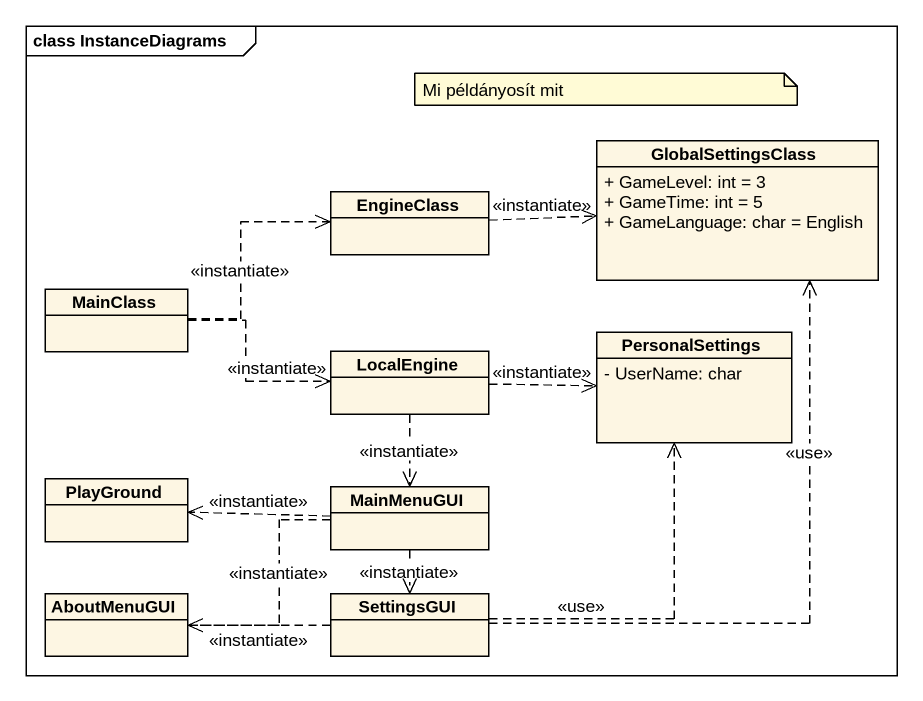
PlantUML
@startuml
mainframe class InstanceDiagrams
hide circle
hide empty members
skinparam classAttributeIconSize 0
class GlobalSettingsClass {
  + GameLevel: int = 3
  + GameTime: int = 5
  + GameLanguage: char = English
}
class EngineClass
class MainClass
class LocalEngine
class PersonalSettings {
  - UserName: char
}
class PlayGround
class MainMenuGUI
class AboutMenuGUI
class SettingsGUI
EngineClass .right.> GlobalSettingsClass : <<instantiate>>
MainClass .right.> EngineClass : <<instantiate>>
MainClass .right.> LocalEngine : <<instantiate>>
LocalEngine .right.> PersonalSettings : <<instantiate>>
LocalEngine ..> MainMenuGUI : <<instantiate>>
MainMenuGUI .left.> PlayGround : <<instantiate>>
MainMenuGUI .left.> AboutMenuGUI : <<instantiate>>
MainMenuGUI ..> SettingsGUI : <<instantiate>>
SettingsGUI .up.> GlobalSettingsClass : <<use>>
SettingsGUI .up.> PersonalSettings : <<use>>
SettingsGUI .left.> AboutMenuGUI : <<instantiate>>
note as N1
  Mi példányosít mit
end note
@enduml
